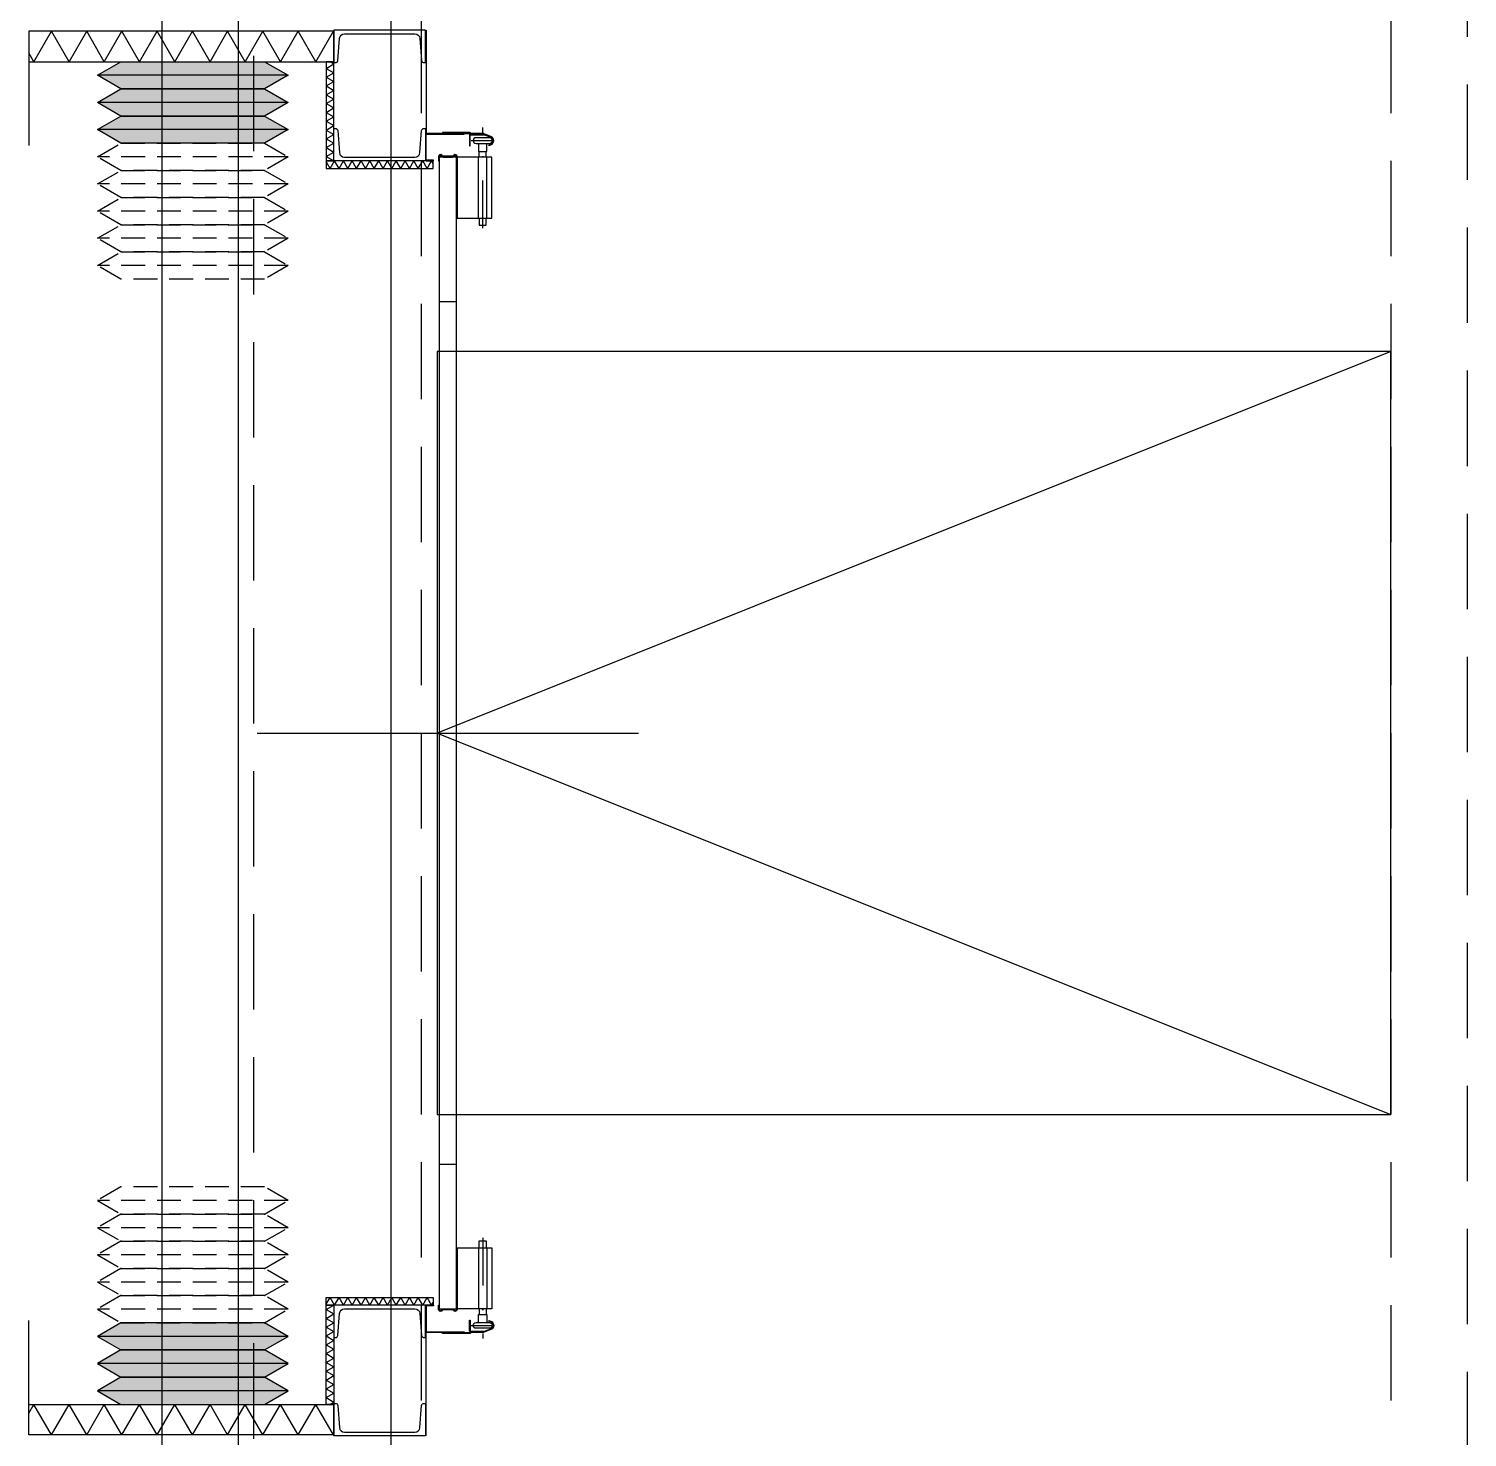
# Model space of a CAD drawing. Header units: millimetres. Extents: x -10134 to 185601, y -10232 to 93662.
# Drawn here: x 29234 to 33005, y 53664 to 57357 of the extents above; entities that cross this region are included whole.
import ezdxf

# ---------------------------------------------------------------- set-up
doc = ezdxf.new("R2010")
doc.units = ezdxf.units.MM
doc.header["$LTSCALE"] = 100
for name, pattern in [('B0301', [2.5, 1.25, -0.625, 0, -0.625]), ('B0402', [1.875, 1.25, -0.625]), ('B0403', [3.75, 2.5, -1.25])]:
    doc.linetypes.add(name, pattern=pattern)
for name, color, linetype in [('A--L21', 8, 'Continuous'), ('A--L28', 8, 'Continuous'), ('A--L31', 8, 'Continuous'), ('A--L32', 8, 'Continuous'), ('A--L65', 1, 'Continuous'), ('AL$7A---_STRAMIEN', 1, 'Continuous'), ('ARCEER_ISO', 8, 'Continuous')]:
    doc.layers.add(name, color=color, linetype=linetype)

msp = doc.modelspace()

# ---------------------------------------------------------------- hatches: boundary and pattern name
at = {"layer": 'ARCEER_ISO'}
h = msp.add_hatch(dxfattribs=at)
h.set_pattern_fill('ISOLA', color=256, scale=80, style=0)
h.set_pattern_definition([(60, (29062.486, 57270.62), (-69.282, 40), []), (120, (29062.486, 57270.62), (-69.282, -40), [])])
h.paths.add_polyline_path([(29234, 57350.6), (29234, 57270.6), (30034, 57270.6), (30034, 57350.6)])
h = msp.add_hatch(color=256, dxfattribs=at)
h.paths.add_polyline_path([(29852.3, 57270.6), (29914, 57235), (29852.3, 57199.4), (29475.7, 57199.4), (29414, 57235), (29475.7, 57270.6)])
h.paths.add_polyline_path([(29852.3, 57199.4), (29914, 57163.7), (29852.3, 57128.1), (29475.7, 57128.1), (29414, 57163.7), (29475.7, 57199.4)])
h.paths.add_polyline_path([(29852.3, 57128.1), (29914, 57092.5), (29852.3, 57056.9), (29475.7, 57056.9), (29414, 57092.5), (29475.7, 57128.1)])
h = msp.add_hatch(dxfattribs=at)
h.set_pattern_fill('ISOLA', color=256, scale=20, angle=90, style=0)
h.set_pattern_definition([(150, (30034.009, 57010.62), (-10, -17.3205), []), (210, (30034.009, 57010.62), (10, -17.3205), [])])
h.paths.add_polyline_path([(30034, 57010.6), (30034, 57270.6), (30014, 57270.6), (30014, 57010.6)])
h = msp.add_hatch(dxfattribs=at)
h.set_pattern_fill('ISOLA', color=256, scale=20, style=0)
h.set_pattern_definition([(60, (29955.009, 56990.62), (-17.3205, 10), []), (120, (29955.009, 56990.62), (-17.3205, -10), [])])
h.paths.add_polyline_path([(30014, 56990.6), (30294, 56990.6), (30294, 57010.6), (30014, 57010.6)])
h = msp.add_hatch(dxfattribs=at)
h.set_pattern_fill('ISOLA', color=256, scale=20, style=0)
h.set_pattern_definition([(300, (29955.009, 54030.62), (-17.3205, -10), []), (240, (29955.009, 54030.62), (-17.3205, 10), [])])
h.paths.add_polyline_path([(30014, 54030.6), (30294, 54030.6), (30294, 54010.6), (30014, 54010.6)])
h = msp.add_hatch(dxfattribs=at)
h.set_pattern_fill('ISOLA', color=256, scale=20, angle=90, style=0)
h.set_pattern_definition([(210, (30034.009, 54010.62), (-10, 17.3205), []), (150, (30034.009, 54010.62), (10, 17.3205), [])])
h.paths.add_polyline_path([(30034, 54010.6), (30034, 53750.6), (30014, 53750.6), (30014, 54010.6)])
h = msp.add_hatch(color=256, dxfattribs=at)
h.paths.add_polyline_path([(29852.3, 53750.6), (29914, 53786.2), (29852.3, 53821.9), (29475.7, 53821.9), (29414, 53786.2), (29475.7, 53750.6)])
h.paths.add_polyline_path([(29852.3, 53821.9), (29914, 53857.5), (29852.3, 53893.1), (29475.7, 53893.1), (29414, 53857.5), (29475.7, 53821.9)])
h.paths.add_polyline_path([(29852.3, 53893.1), (29914, 53928.7), (29852.3, 53964.4), (29475.7, 53964.4), (29414, 53928.7), (29475.7, 53893.1)])
h = msp.add_hatch(dxfattribs=at)
h.set_pattern_fill('ISOLA', color=256, scale=80, style=0)
h.set_pattern_definition([(300, (29062.486, 53750.62), (-69.282, -40), []), (240, (29062.486, 53750.62), (-69.282, 40), [])])
h.paths.add_polyline_path([(29234, 53670.6), (29234, 53750.6), (30034, 53750.6), (30034, 53670.6)])

# ---------------------------------------------------------------- linework, layer by layer
at = {"layer": 'A--L21', "linetype": 'B0403'}
for p, q in [((29824, 17660.6), (29824, 88370.6)), ((30264, 45510.6), (30264, 87810.6))]:
    msp.add_line(p, q, dxfattribs=at)
at = {"layer": 'A--L21'}
for p, q in [((29784, 27810.6), (29784, 78210.6)), ((29584, 28010.6), (29584, 78010.6)), ((32805, 56510.6), (30305, 55510.6)), ((29832.5, 55510.6), (30832.5, 55510.6)), ((30305, 55510.6), (32805, 54510.6)), ((30276, 53668.1), (30276, 53938.6))]:
    msp.add_line(p, q, dxfattribs=at)
for points in [[(29234, 57270.6), (30034, 57270.6), (30034, 57350.6), (29234, 57350.6), (29234, 57050.6)], [(29994, 57270.6), (30014, 57270.6), (30014, 56990.6), (30294, 56990.6), (30294, 57010.6)], [(29994, 53750.6), (30014, 53750.6), (30014, 54030.6), (30294, 54030.6), (30294, 54010.6)], [(29234, 53750.6), (30034, 53750.6), (30034, 53670.6), (29234, 53670.6), (29234, 53970.6)]]:
    msp.add_lwpolyline(points, dxfattribs=at)
for points in [[(29234, 57350.6), (29234, 57270.6), (30034, 57270.6), (30034, 57350.6)], [(30034, 57010.6), (30034, 57270.6), (30014, 57270.6), (30014, 57010.6)], [(30014, 56990.6), (30294, 56990.6), (30294, 57010.6), (30014, 57010.6)], [(30305, 54510.6), (32805, 54510.6), (32805, 56510.6), (30305, 56510.6)], [(30014, 54030.6), (30294, 54030.6), (30294, 54010.6), (30014, 54010.6)], [(30034, 54010.6), (30034, 53750.6), (30014, 53750.6), (30014, 54010.6)], [(29234, 53670.6), (29234, 53750.6), (30034, 53750.6), (30034, 53670.6)]]:
    msp.add_lwpolyline(points, close=True, dxfattribs=at)
at = {"layer": 'A--L28'}
for points in [[(30034, 57353.1), (30034, 57268.1), (30038, 57268.1, 0.390742), (30044, 57273.6), (30048.6, 57331.5, -0.390742), (30061.6, 57343.4), (30246.4, 57343.4, -0.390742), (30259.4, 57331.5), (30264, 57273.6, 0.390742), (30270, 57268.1), (30274, 57268.1), (30274, 57353.1)], [(30034, 57010.6), (30034, 57095.6), (30038, 57095.6, -0.390742), (30044, 57090.1), (30048.6, 57032.3, 0.390742), (30061.6, 57020.3), (30246.4, 57020.3, 0.390742), (30259.4, 57032.3), (30264, 57090.1, -0.390742), (30270, 57095.6), (30274, 57095.6), (30274, 57010.6)], [(30034, 54010.6), (30034, 53925.6), (30038, 53925.6, 0.390742), (30044, 53931.1), (30048.6, 53989, -0.390742), (30061.6, 54000.9), (30246.4, 54000.9, -0.390742), (30259.4, 53989), (30264, 53931.1, 0.390742), (30270, 53925.6), (30274, 53925.6), (30274, 54010.6)], [(30034, 53668.1), (30034, 53753.1), (30038, 53753.1, -0.390742), (30044, 53747.6), (30048.6, 53689.8, 0.390742), (30061.6, 53677.8), (30246.4, 53677.8, 0.390742), (30259.4, 53689.8), (30264, 53747.6, -0.390742), (30270, 53753.1), (30274, 53753.1), (30274, 53668.1)]]:
    msp.add_lwpolyline(points, format="xyb", close=True, dxfattribs=at)
at = {"layer": 'A--L31'}
for p, q in [((29914, 57235), (29414, 57235)), ((29914, 57163.7), (29414, 57163.7)), ((29914, 57092.5), (29414, 57092.5)), ((30413, 56860.6), (30413, 57020.6)), ((30415, 57020.6), (30415, 57035.1)), ((30433, 57020.6), (30433, 57035.1)), ((30413, 54160.6), (30413, 54000.6)), ((30415, 54000.6), (30415, 53986.1)), ((30433, 54000.6), (30433, 53986.1)), ((29914, 53928.7), (29414, 53928.7)), ((29914, 53857.5), (29414, 53857.5)), ((29914, 53786.2), (29414, 53786.2))]:
    msp.add_line(p, q, dxfattribs=at)
at = {"layer": 'A--L31', "linetype": 'B0301'}
for p, q in [((30424, 56834.5), (30424, 57098.1)), ((30393.5, 57063.6), (30454.5, 57063.6)), ((30424, 54186.8), (30424, 53923.2)), ((30393.5, 53957.6), (30454.5, 53957.6))]:
    msp.add_line(p, q, dxfattribs=at)
at = {"layer": 'A--L31'}
for points in [[(29852.3, 57270.6), (29914, 57235), (29852.3, 57199.4), (29475.7, 57199.4), (29414, 57235), (29475.7, 57270.6)], [(29852.3, 57199.4), (29914, 57163.7), (29852.3, 57128.1), (29475.7, 57128.1), (29414, 57163.7), (29475.7, 57199.4)], [(29852.3, 57128.1), (29914, 57092.5), (29852.3, 57056.9), (29475.7, 57056.9), (29414, 57092.5), (29475.7, 57128.1)], [(30355, 54000.6), (30355, 57020.6), (30310, 57020.6), (30310, 54000.6)], [(30357, 56860.6), (30448, 56860.6), (30448, 57020.6), (30357, 57020.6)], [(30355, 54380.6), (30355, 56640.6), (30310, 56640.6), (30310, 54380.6)], [(30357, 54160.6), (30448, 54160.6), (30448, 54000.6), (30357, 54000.6)], [(29852.3, 53893.1), (29914, 53928.7), (29852.3, 53964.4), (29475.7, 53964.4), (29414, 53928.7), (29475.7, 53893.1)], [(29852.3, 53821.9), (29914, 53857.5), (29852.3, 53893.1), (29475.7, 53893.1), (29414, 53857.5), (29475.7, 53821.9)], [(29852.3, 53750.6), (29914, 53786.2), (29852.3, 53821.9), (29475.7, 53821.9), (29414, 53786.2), (29475.7, 53750.6)]]:
    msp.add_lwpolyline(points, close=True, dxfattribs=at)
for points in [[(30375, 57080.6), (30375, 57082.6), (30277, 57082.6, 0.414214), (30274, 57079.6), (30274, 57013.6, 0.414214), (30277, 57010.6), (30295, 57010.6), (30295, 57012.6), (30277, 57012.6, -0.414214), (30276, 57013.6), (30276, 57079.6, -0.414214), (30277, 57080.6)], [(30391, 57077.6, -0.414214), (30392, 57078.6), (30428.3, 57078.6, -0.090341), (30429, 57078.5), (30444.9, 57072.5, -0.691806), (30444.9, 57054.7), (30439.5, 57052.7), (30440.2, 57050.9), (30445.6, 57052.9, 0.691806), (30445.6, 57074.4), (30429.7, 57080.4, 0.090341), (30428.3, 57080.6), (30392, 57080.6, 0.414214), (30389, 57077.6), (30389, 57049.6), (30391, 57049.6)], [(30441.5, 57071.1), (30406.5, 57071.1, 1), (30406.5, 57056.1), (30441.5, 57056.1, 1)], [(30310, 57010.6), (30310, 57022, -0.668179), (30315.1, 57024.2), (30317.5, 57021.8, 0.198912), (30320.3, 57020.6), (30344.7, 57020.6, 0.198912), (30347.5, 57021.8), (30349.9, 57024.2, -0.668179), (30355, 57022), (30355, 56860.6), (30357, 56860.6), (30357, 57022, 0.668179), (30348.5, 57025.6), (30346.1, 57023.2, -0.198912), (30344.7, 57022.6), (30320.3, 57022.6, -0.198912), (30318.9, 57023.2), (30316.5, 57025.6, 0.668179), (30308, 57022), (30308, 57010.6)], [(30310, 54010.6), (30310, 53999.2, 0.668179), (30315.1, 53997.1), (30317.5, 53999.4, -0.198912), (30320.3, 54000.6), (30344.7, 54000.6, -0.198912), (30347.5, 53999.4), (30349.9, 53997.1, 0.668179), (30355, 53999.2), (30355, 54160.6), (30357, 54160.6), (30357, 53999.2, -0.668179), (30348.5, 53995.7), (30346.1, 53998, 0.198912), (30344.7, 53998.6), (30320.3, 53998.6, 0.198912), (30318.9, 53998), (30316.5, 53995.7, -0.668179), (30308, 53999.2), (30308, 54010.6)], [(30375, 53940.6), (30375, 53938.6), (30277, 53938.6, -0.414214), (30274, 53941.6), (30274, 54007.6, -0.414214), (30277, 54010.6), (30295, 54010.6), (30295, 54008.6), (30277, 54008.6, 0.414214), (30276, 54007.6), (30276, 53941.6, 0.414214), (30277, 53940.6)], [(30391, 53943.6, 0.414214), (30392, 53942.6), (30428.3, 53942.6, 0.090341), (30429, 53942.7), (30444.9, 53948.7, 0.691806), (30444.9, 53966.5), (30439.5, 53968.5), (30440.2, 53970.4), (30445.6, 53968.4, -0.691806), (30445.6, 53946.9), (30429.7, 53940.9, -0.090341), (30428.3, 53940.6), (30392, 53940.6, -0.414214), (30389, 53943.6), (30389, 53971.6), (30391, 53971.6)], [(30441.5, 53950.1), (30406.5, 53950.1, -1), (30406.5, 53965.1), (30441.5, 53965.1, -1)]]:
    msp.add_lwpolyline(points, format="xyb", close=True, dxfattribs=at)
for points in [[(30393.9, 57080.6), (30426.8, 57080.6), (30426.8, 57082.6), (30393.9, 57082.6, -0.198912), (30393.2, 57082.9), (30392.4, 57083.7, 0.198912), (30390.3, 57084.6), (30319, 57084.6), (30319, 57082.6), (30390.3, 57082.6, -0.198912), (30391, 57082.3), (30391.8, 57081.5)], [(30393.9, 53940.6), (30426.8, 53940.6), (30426.8, 53938.6), (30393.9, 53938.6, 0.198912), (30393.2, 53938.3), (30392.4, 53937.5, -0.198912), (30390.3, 53936.6), (30319, 53936.6), (30319, 53938.6), (30390.3, 53938.6, 0.198912), (30391, 53938.9), (30391.8, 53939.7)]]:
    msp.add_lwpolyline(points, format="xyb", dxfattribs=at)
for points in [[(30413, 57056.1), (30413, 57035.1), (30435, 57035.1), (30435, 57056.1)], [(30435, 56860.6), (30435, 57020.6)], [(30415, 56860.6), (30415, 56841.6), (30433, 56841.6), (30433, 56860.6)], [(30415, 54160.6), (30415, 54179.6), (30433, 54179.6), (30433, 54160.6)], [(30435, 54160.6), (30435, 54000.6)], [(30413, 53965.1), (30413, 53986.1), (30435, 53986.1), (30435, 53965.1)]]:
    msp.add_lwpolyline(points, dxfattribs=at)
for centre, radius, start, end in [((30389.9, 57080.6), 2, 45, 90), ((30393.9, 57083.6), 3, 225, 270), ((30389.9, 53940.6), 2, 270, 315), ((30393.9, 53937.6), 3, 90, 135)]:
    msp.add_arc(centre, radius, start, end, dxfattribs=at)
at = {"layer": 'A--L32', "linetype": 'B0403'}
for points in [[(29984, 78210.6), (33005, 78210.6), (33005, 27845.3), (29984, 27845.3)], [(29984, 78010.6), (32805, 78010.6), (32805, 28045.3), (29984, 28045.3)]]:
    msp.add_lwpolyline(points, dxfattribs=at)
at = {"layer": 'A--L65'}
msp.add_line((30276, 57353.1), (30276, 57082.6), dxfattribs=at)
at = {"layer": 'AL$7A---_STRAMIEN'}
msp.add_line((30184, 1020.6), (30184, 92366.9), dxfattribs=at)
at = {"layer": 'ARCEER_ISO', "linetype": 'B0402', "ltscale": 0.5}
for p, q in [((29914, 57021.2), (29414, 57021.2)), ((29914, 56950), (29414, 56950)), ((29914, 56878.7), (29414, 56878.7)), ((29914, 56807.5), (29414, 56807.5)), ((29914, 56736.2), (29414, 56736.2)), ((29914, 54285), (29414, 54285)), ((29914, 54213.7), (29414, 54213.7)), ((29914, 54142.5), (29414, 54142.5)), ((29914, 54071.2), (29414, 54071.2)), ((29914, 54000), (29414, 54000))]:
    msp.add_line(p, q, dxfattribs=at)
for points in [[(29852.3, 57056.9), (29914, 57021.2), (29852.3, 56985.6), (29475.7, 56985.6), (29414, 57021.2), (29475.7, 57056.9)], [(29852.3, 56985.6), (29914, 56950), (29852.3, 56914.4), (29475.7, 56914.4), (29414, 56950), (29475.7, 56985.6)], [(29852.3, 56914.4), (29914, 56878.7), (29852.3, 56843.1), (29475.7, 56843.1), (29414, 56878.7), (29475.7, 56914.4)], [(29852.3, 56843.1), (29914, 56807.5), (29852.3, 56771.9), (29475.7, 56771.9), (29414, 56807.5), (29475.7, 56843.1)], [(29852.3, 56771.9), (29914, 56736.2), (29852.3, 56700.6), (29475.7, 56700.6), (29414, 56736.2), (29475.7, 56771.9)], [(29852.3, 54249.4), (29914, 54285), (29852.3, 54320.6), (29475.7, 54320.6), (29414, 54285), (29475.7, 54249.4)], [(29852.3, 54178.1), (29914, 54213.7), (29852.3, 54249.4), (29475.7, 54249.4), (29414, 54213.7), (29475.7, 54178.1)], [(29852.3, 54106.9), (29914, 54142.5), (29852.3, 54178.1), (29475.7, 54178.1), (29414, 54142.5), (29475.7, 54106.9)], [(29852.3, 54035.6), (29914, 54071.2), (29852.3, 54106.9), (29475.7, 54106.9), (29414, 54071.2), (29475.7, 54035.6)], [(29852.3, 53964.4), (29914, 54000), (29852.3, 54035.6), (29475.7, 54035.6), (29414, 54000), (29475.7, 53964.4)]]:
    msp.add_lwpolyline(points, close=True, dxfattribs=at)

doc.saveas('drawing.dxf')
